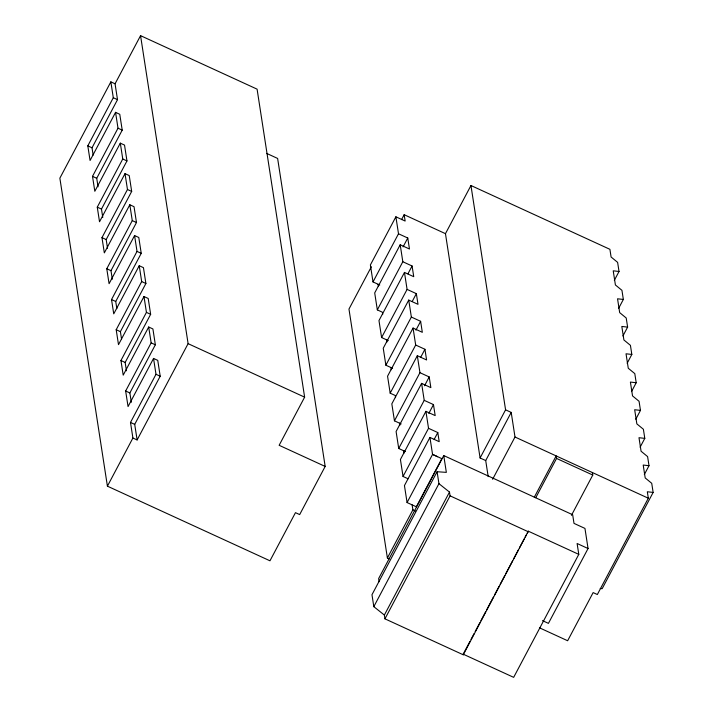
<?xml version="1.0" encoding="UTF-8"?>
<svg xmlns="http://www.w3.org/2000/svg" width="713" height="713" viewBox="0 0 713 713"><rect width="100%" height="100%" fill="white"/><g stroke="black" fill="none" stroke-linecap="round" stroke-linejoin="round"><path stroke-width="1.07" d="M93.145 155.113L92.022 147.796L117.511 99.651L115.06 83.795L110.854 81.861L59.865 178.161L107.413 486.168L269.969 560.801L295.467 512.656L299.674 514.59L325.173 466.436L277.624 158.438L266.617 153.384M115.06 83.795L140.559 35.65L257.09 89.152L304.629 397.159L279.139 445.304L325.173 466.436M98.046 186.824L96.727 178.286L122.217 130.131L119.766 114.285L115.559 112.351L90.07 160.496L87.806 145.862L113.296 97.717L110.854 81.861M102.77 217.447L101.478 209.087L126.967 160.933L124.525 145.087L120.31 143.153L94.82 191.298L92.512 176.352L118.002 128.197L115.559 112.351M107.529 248.293L106.184 239.568L131.682 191.423L129.231 175.567L125.016 173.642L99.526 221.788L97.271 207.153L122.761 158.999L120.31 143.153M112.306 279.229L110.987 270.682L136.477 222.536L134.035 206.69L129.819 204.756L104.33 252.901L101.977 237.634L127.467 189.489L125.016 173.642M116.852 308.649L115.738 301.483L141.236 253.338L138.785 237.482L134.579 235.548L109.08 283.703L106.772 268.748L132.27 220.602L129.819 204.756M121.558 339.13L120.399 331.661L145.898 283.507L143.447 267.66L139.231 265.726L113.741 313.872L111.531 299.549L137.021 251.404L134.579 235.548M126.442 370.822L125.158 362.454L150.648 314.308L148.197 298.462L143.99 296.528L118.501 344.673L116.192 329.727L141.682 281.573L139.231 265.726M131.308 402.292L129.864 392.943L155.354 344.798L152.912 328.943L148.696 327.009L123.206 375.163L120.943 360.52L146.432 312.374L143.99 296.528M153.545 358.443L155.995 374.289L130.497 422.435L132.903 438.014L137.119 439.948L134.712 424.369L160.202 376.223L157.76 360.377L153.545 358.443L128.055 406.588L125.648 391.009L151.147 342.864L148.696 327.009M107.413 486.168L132.903 438.014M137.119 439.948L188.107 343.657L140.559 35.65M488.191 476.605L485.713 460.562L480.09 457.978L445.465 233.668L404.164 214.702L405.144 221.048L395.884 216.797L370.386 264.942L373.006 281.92L379.744 285.013M371.339 266.814L348.969 309.068L387.391 557.985L389.405 558.912M401.571 219.622L404.164 214.702M373.006 281.92L398.505 233.766L395.884 216.797M398.505 233.766L407.765 238.017L409.467 249.024L400.198 244.764L374.708 292.918L377.329 309.888L382.382 312.205L382.712 314.344M403.086 246.867L407.765 238.017M377.329 309.888L402.818 261.742L400.198 244.764M402.818 261.742L412.087 265.994L413.736 276.68L404.467 272.428L378.977 320.574L381.598 337.543L388.335 340.636M407.925 273.854L412.087 265.994M381.598 337.543L407.087 289.398L404.467 272.428M407.087 289.398L416.356 293.649L418.005 304.335L408.736 300.084L383.246 348.229L385.867 365.199L392.605 368.3M445.465 233.668L470.954 185.514L609.909 249.318L611.094 257.001L617.618 262.366L619.027 271.484L614.348 280.325M412.194 301.51L416.356 293.649M385.867 365.199L411.356 317.053L408.736 300.084M411.356 317.053L420.625 321.305L422.319 332.311L413.059 328.051L387.56 376.206L390.18 393.175L395.234 395.492L395.563 397.631M415.937 330.155L420.625 321.305M390.18 393.175L415.679 345.021L413.059 328.051M415.679 345.021L424.939 349.281L426.588 359.967L417.328 355.707L391.829 403.861L394.449 420.83L401.187 423.923M420.777 357.142L424.939 349.281M394.449 420.83L419.948 372.685L417.328 355.707M419.948 372.685L429.208 376.936L430.857 387.622L421.597 383.371L396.098 431.517L398.719 448.486L405.456 451.579M424.529 385.778L429.208 376.936M398.719 448.486L424.217 400.341L421.597 383.371M424.217 400.341L433.477 404.592L435.18 415.59L425.911 411.339L400.421 459.493L403.041 476.462L408.094 478.78M428.798 413.433L433.477 404.592M403.041 476.462L428.531 428.308L425.911 411.339M429.939 437.425L404.449 485.571L407.07 502.549L416.33 506.8L441.828 458.655L432.559 454.395L429.939 437.425L439.208 441.677L437.8 432.568L428.531 428.308M434.155 439.44L437.8 432.568M407.07 502.549L432.559 454.395L437.613 456.721M387.391 557.985L412.889 509.84L412.123 504.866M542.459 620.622L548.431 623.367L588.056 548.529L584.954 528.413L574.001 523.387L572.673 514.759L443.753 455.571L378.639 578.564L379.12 581.71M443.753 455.571L446.347 472.371L437.096 471.721L371.981 594.713L373.817 606.656L384.369 615.061L384.949 618.839L463.281 654.801L528.306 531.185L578.787 554.366L513.663 677.35L463.183 654.169L469.956 641.379M373.817 606.656L438.941 483.664L437.096 471.721M384.369 615.061L449.484 492.077L438.941 483.664M384.949 618.839L450.072 495.847L449.484 492.077M480.09 457.978L505.579 409.832L470.954 185.514M485.713 460.562L511.203 412.408L505.579 409.832M492.63 479.27L515 437.016L511.203 412.408M618.661 308.292L623.349 299.451L621.941 290.334L615.408 284.968L613.225 270.815L619.027 271.484M534.313 497.184L556.167 455.91L556.55 458.423L535.739 497.736M622.93 335.957L627.618 327.107L626.21 317.998L619.677 312.624L617.547 298.792L623.349 299.451M470.999 639.418L474.127 633.509M475.17 631.54L479.858 622.69M480.901 620.72L485.589 611.861M486.631 609.9L493.396 597.111M494.439 595.141L499.127 586.282M500.17 584.312L504.857 575.462M505.9 573.493L512.674 560.703M513.716 558.734L518.404 549.883M519.447 547.914L524.135 539.055M525.178 537.085L526.221 535.124M527.264 533.155L528.306 531.185M627.155 363.3L631.834 354.45L630.426 345.342L623.902 339.967L621.816 326.447L627.618 327.107M631.522 391.58L636.201 382.738L634.793 373.621L628.269 368.256L626.032 353.791L631.834 354.45M571.443 515.347L592.77 475.054L592.378 472.541M635.791 419.244L640.47 410.394L639.062 401.285L632.538 395.911L630.399 382.079L636.201 382.738M640.105 447.211L644.793 438.37L643.384 429.253L636.852 423.887L634.668 409.734L640.47 410.394M644.329 474.555L649.008 465.714L647.6 456.596L641.076 451.231L638.991 437.711L644.793 438.37M649.008 465.714L643.206 465.045L645.203 477.942L651.727 483.307L653.135 492.425L647.333 491.765L648.331 498.227L597.342 594.526L593.136 592.592L567.637 640.746L539.447 627.796M653.135 492.425L602.146 588.724L600.212 588.501M113.296 97.717L117.511 99.651M118.002 128.197L122.217 130.131M122.761 158.999L126.967 160.933M87.806 145.862L92.022 147.796M127.467 189.489L131.682 191.423M92.512 176.352L96.727 178.286M132.27 220.602L136.477 222.536M97.271 207.153L101.478 209.087M137.021 251.404L141.236 253.338M101.977 237.634L106.184 239.568M515 437.016L648.331 498.227M556.55 458.423L592.77 475.054M141.682 281.573L145.898 283.507M106.772 268.748L110.987 270.682M146.432 312.374L150.648 314.308M111.531 299.549L115.738 301.483M188.107 343.657L304.629 397.159M151.147 342.864L155.354 344.798M116.192 329.727L120.399 331.661M588.056 548.529L577.111 543.502L578.787 554.366M450.072 495.847L528.404 531.818M155.995 374.289L160.202 376.223M120.943 360.52L125.158 362.454M412.889 509.84L415.412 510.998M125.648 391.009L129.864 392.943M130.497 422.435L134.712 424.369M463.183 654.169L463.281 654.801M378.059 284.237L378.398 286.439M386.651 339.869L386.981 341.999M390.92 367.525L391.259 369.726M399.503 423.148L399.833 425.287M403.772 450.812L404.119 453.013"/></g></svg>
